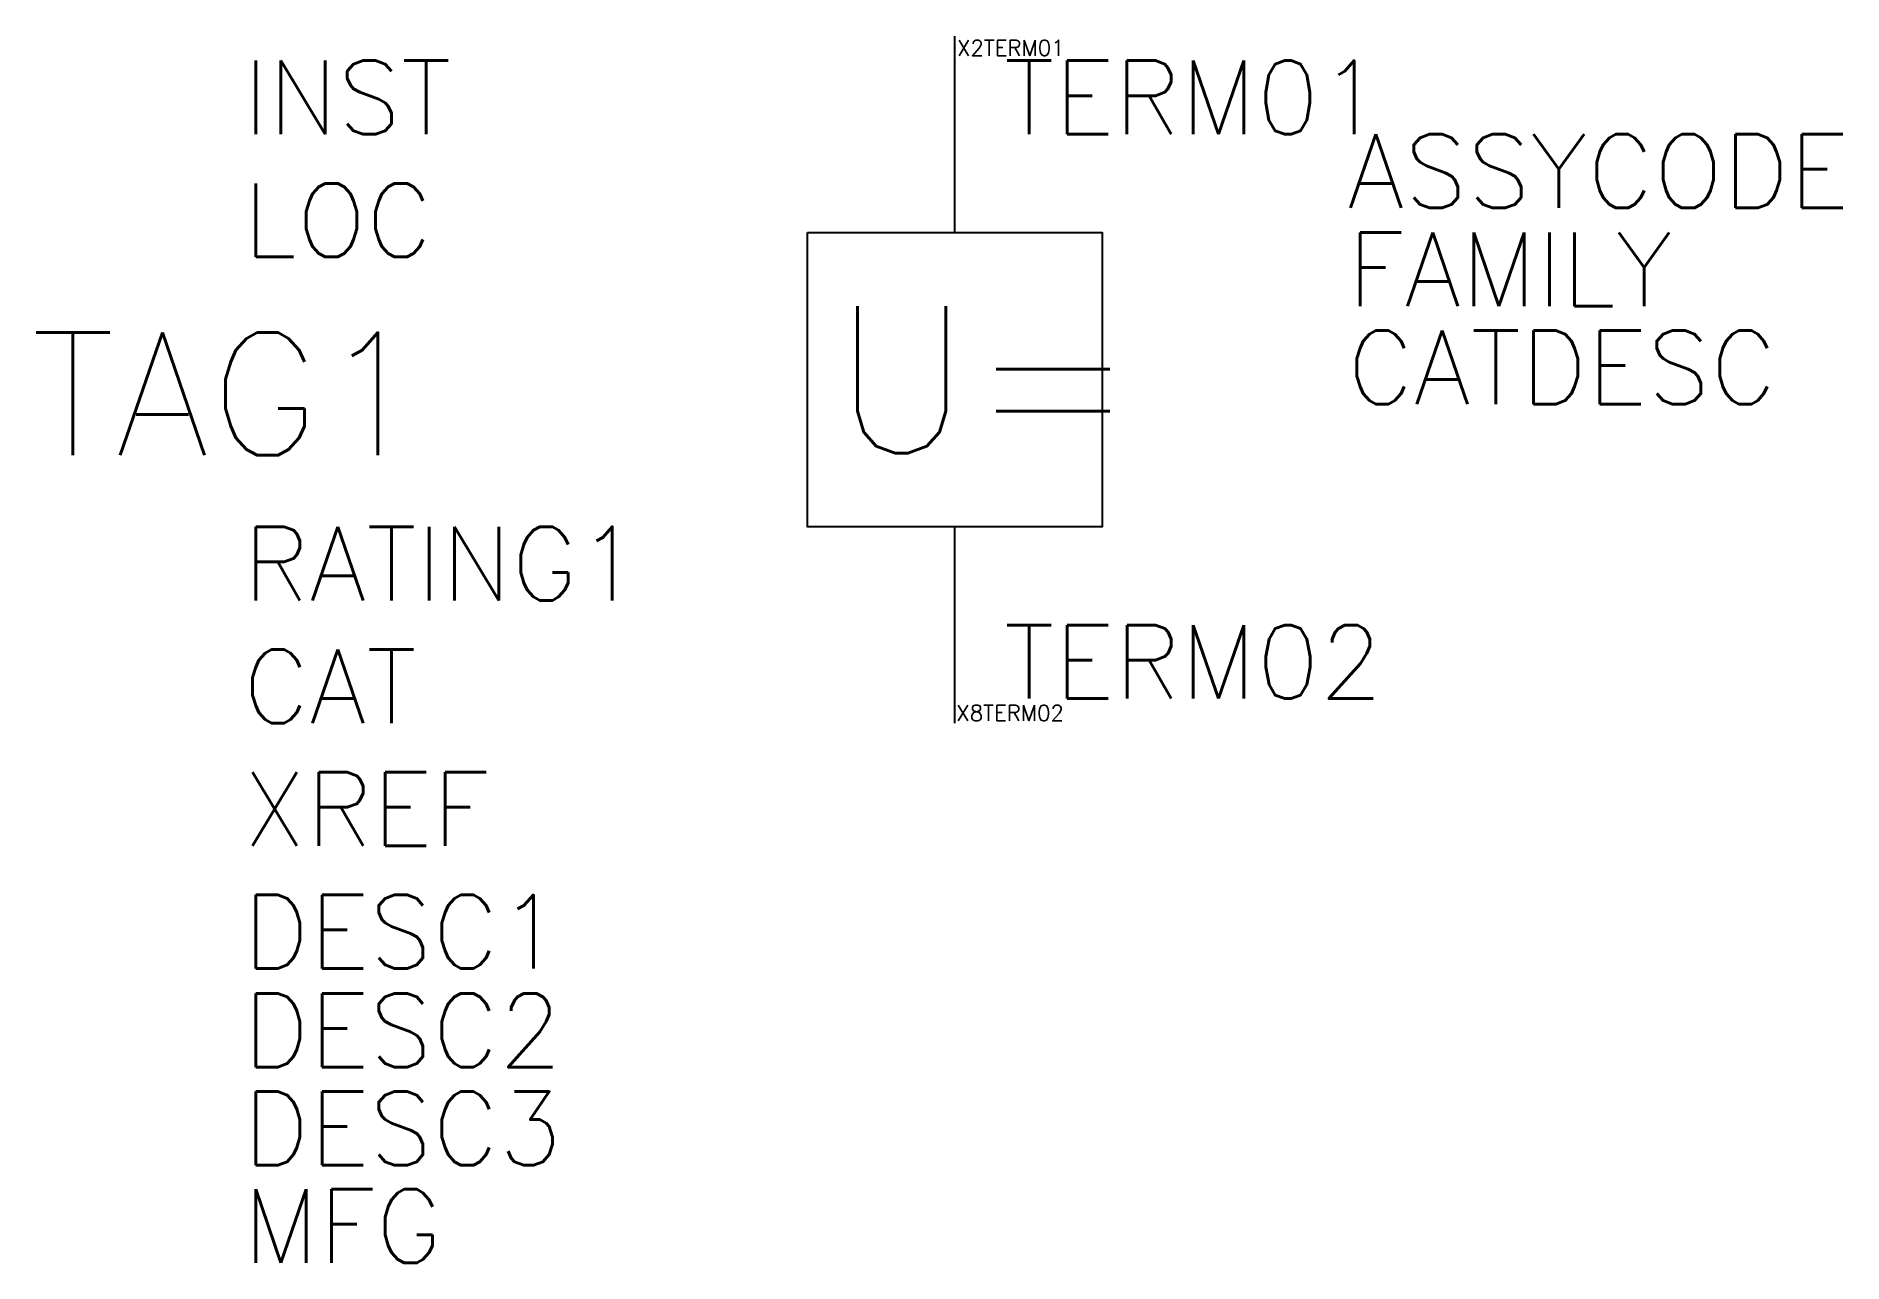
# Model space of a CAD drawing. Header units: inches. Extents: x -18.7 to 18.1, y -25 to 0.
import ezdxf

# ---------------------------------------------------------------- set-up
doc = ezdxf.new("R2010")
doc.units = ezdxf.units.IN
doc.header["$MEASUREMENT"] = 0
doc.styles.get("Standard").update_dxf_attribs({"font": 'txt.shx'})
doc.styles.add('WD', font='txt.shx')

msp = doc.modelspace()

# ---------------------------------------------------------------- linework, layer by layer
for p, q in [((0, -4), (0, 0)), ((0, -14), (0, -10))]:
    msp.add_line(p, q)
msp.add_lwpolyline([(-3, -4), (3, -4), (3, -10), (-3, -10)], close=True)

# ---------------------------------------------------------------- texts
msp.add_text('U=', height=3).set_placement((-2.5, -8.5))
at = {"style": 'WD', "flags": 1}
for tag, p in [('X2TERM01', (0.044, -0.399)), ('X8TERM02', (0.03, -13.954))]:
    msp.add_attdef(tag, p, '', height=0.32, dxfattribs=at)
at = {"flags": 1}
for tag, p, s in [('INST', (-14.5, -2), ''), ('ASSYCODE', (8, -3.5), ''), ('LOC', (-14.5, -4.5), ''), ('FAMILY', (8, -5.5), 'QF_ACKO'), ('CATDESC', (8, -7.5), ''), ('CAT', (-14.5, -14), 'РВ-Н-S'), ('XREF', (-14.5, -16.5), ''), ('DESC1', (-14.5, -19), ''), ('DESC2', (-14.5, -21.009), ''), ('DESC3', (-14.5, -23.009), ''), ('MFG', (-14.5, -25), 'ACKO')]:
    msp.add_attdef(tag, p, s, height=1.5, dxfattribs=at)
for tag, p, s, height in [('TERM01', (1, -2), 'C1', 1.5), ('TAG1', (-18.824, -8.541), 'PB-H-S', 2.5), ('RATING1', (-14.5, -11.5), '', 1.5)]:
    msp.add_attdef(tag, p, s, height=height)
at = {"linetype": 'Continuous'}
msp.add_attdef('TERM02', (1.001, -13.501), 'C2', height=1.5, dxfattribs=at)

doc.saveas('drawing.dxf')
